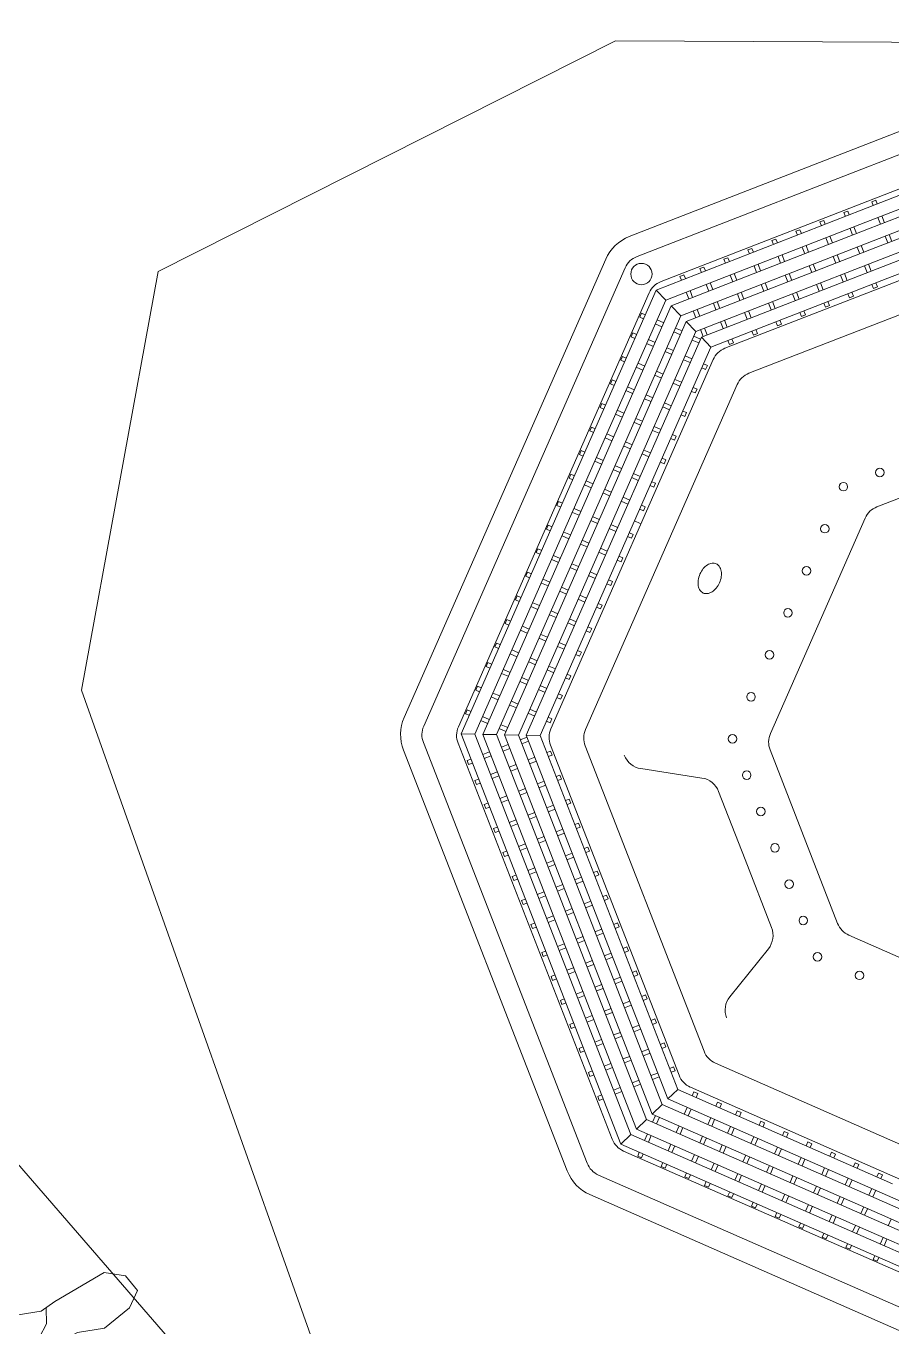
# Model space of a CAD drawing. Header units: millimetres. Extents: x 72 to 2826, y -203 to 794.
# Drawn here: x 1698.857 to 1700.884, y 356.671 to 359.715 of the extents above; entities that cross this region are included whole.
import ezdxf

# ---------------------------------------------------------------- set-up
doc = ezdxf.new("R2010")
doc.units = ezdxf.units.MM
for name, color, linetype, lineweight in [('01_Fina', 250, 'Continuous', 15), ('mobiliario', 252, 'Continuous', 9), ('PLUMA 0.05', 240, 'Continuous', 5)]:
    doc.layers.add(name, color=color, linetype=linetype, lineweight=lineweight)
doc.layers.add('Cotas', color=7, linetype='Continuous')

# ---------------------------------------------------------------- blocks, each defined once
blk = doc.blocks.new('ala')
at = {"layer": 'PLUMA 0.05', "color": 252, "true_color": 0x939598}
for p, q in [((1561.0075, 60.9364), (1561.0075, 59.8792)), ((1561.0969, 60.9231), (1561.0969, 60.4078)), ((1561.127, 60.9107), (1561.127, 60.4078)), ((1561.0825, 60.9053), (1561.0825, 59.9103)), ((1561.144, 60.9036), (1561.144, 60.4078)), ((1561.174, 60.8912), (1561.174, 60.4078)), ((1561.1911, 60.8841), (1561.1911, 60.4078)), ((1561.2211, 60.8717), (1561.2211, 60.4078)), ((1561.2381, 60.8647), (1561.2381, 60.4078)), ((1561.2681, 60.8522), (1561.2681, 60.4078)), ((1561.2825, 60.8225), (1561.2825, 59.9931)), ((1561.3575, 60.7914), (1561.3575, 60.0242)), ((1561.7575, 60.6257), (1561.7575, 60.1899)), ((1561.0873, 60.4379), (1561.0873, 60.4479)), ((1561.0873, 60.4479), (1561.0969, 60.4479)), ((1561.0969, 60.4379), (1561.0873, 60.4379)), ((1561.127, 60.4479), (1561.144, 60.4479)), ((1561.144, 60.4379), (1561.127, 60.4379)), ((1561.174, 60.4479), (1561.1911, 60.4479)), ((1561.1911, 60.4379), (1561.174, 60.4379)), ((1561.0969, 59.8925), (1561.0969, 60.4078)), ((1561.127, 59.9049), (1561.127, 60.4078)), ((1561.144, 59.912), (1561.144, 60.4078)), ((1561.174, 59.9244), (1561.174, 60.4078)), ((1561.1911, 59.9315), (1561.1911, 60.4078)), ((1561.2211, 59.9439), (1561.2211, 60.4078)), ((1561.2381, 59.951), (1561.2381, 60.4078)), ((1561.2681, 59.9634), (1561.2681, 60.4078)), ((1561.0969, 60.3777), (1561.0873, 60.3777)), ((1561.0873, 60.3777), (1561.0873, 60.3677)), ((1561.0873, 60.3677), (1561.0969, 60.3677)), ((1561.144, 60.3777), (1561.127, 60.3777)), ((1561.127, 60.3677), (1561.144, 60.3677)), ((1561.1911, 60.3777), (1561.174, 60.3777)), ((1561.174, 60.3677), (1561.1911, 60.3677)), ((1561.2381, 60.3777), (1561.2211, 60.3777)), ((1561.2211, 60.3677), (1561.2381, 60.3677)), ((1561.2778, 60.3777), (1561.2681, 60.3777)), ((1561.2681, 60.3677), (1561.2778, 60.3677)), ((1561.2778, 60.3777), (1561.2778, 60.3677)), ((1561.0969, 60.3174), (1561.0873, 60.3174)), ((1561.0873, 60.3174), (1561.0873, 60.3074)), ((1561.0873, 60.3074), (1561.0969, 60.3074)), ((1561.144, 60.3174), (1561.127, 60.3174)), ((1561.127, 60.3074), (1561.144, 60.3074)), ((1561.1911, 60.3174), (1561.174, 60.3174)), ((1561.174, 60.3074), (1561.1911, 60.3074)), ((1561.2381, 60.3174), (1561.2211, 60.3174)), ((1561.2211, 60.3074), (1561.2381, 60.3074)), ((1561.2778, 60.3174), (1561.2681, 60.3174)), ((1561.2681, 60.3074), (1561.2778, 60.3074)), ((1561.2778, 60.3174), (1561.2778, 60.3074)), ((1561.0969, 60.2572), (1561.0873, 60.2572)), ((1561.0873, 60.2572), (1561.0873, 60.2472)), ((1561.0873, 60.2472), (1561.0969, 60.2472)), ((1561.144, 60.2572), (1561.127, 60.2572)), ((1561.127, 60.2472), (1561.144, 60.2472)), ((1561.1911, 60.2572), (1561.174, 60.2572)), ((1561.174, 60.2472), (1561.1911, 60.2472)), ((1561.2381, 60.2572), (1561.2211, 60.2572)), ((1561.2211, 60.2472), (1561.2381, 60.2472)), ((1561.2778, 60.2572), (1561.2681, 60.2572)), ((1561.2681, 60.2472), (1561.2778, 60.2472)), ((1561.2778, 60.2572), (1561.2778, 60.2472)), ((1561.0969, 60.1969), (1561.0873, 60.1969)), ((1561.0873, 60.1969), (1561.0873, 60.1869)), ((1561.0873, 60.1869), (1561.0969, 60.1869)), ((1561.144, 60.1969), (1561.127, 60.1969)), ((1561.127, 60.1869), (1561.144, 60.1869)), ((1561.1911, 60.1969), (1561.174, 60.1969)), ((1561.174, 60.1869), (1561.1911, 60.1869)), ((1561.2381, 60.1969), (1561.2211, 60.1969)), ((1561.2211, 60.1869), (1561.2381, 60.1869)), ((1561.2778, 60.1969), (1561.2681, 60.1969)), ((1561.2681, 60.1869), (1561.2778, 60.1869)), ((1561.2778, 60.1969), (1561.2778, 60.1869)), ((1562.1618, 59.765), (1561.7722, 60.1545)), ((1563.0579, 60.1545), (1562.6683, 59.765)), ((1561.0969, 60.1366), (1561.0873, 60.1366)), ((1561.0873, 60.1366), (1561.0873, 60.1266)), ((1561.0873, 60.1266), (1561.0969, 60.1266)), ((1561.144, 60.1366), (1561.127, 60.1366)), ((1561.127, 60.1266), (1561.144, 60.1266)), ((1561.1911, 60.1366), (1561.174, 60.1366)), ((1561.174, 60.1266), (1561.1911, 60.1266)), ((1561.2381, 60.1366), (1561.2211, 60.1366)), ((1561.2211, 60.1266), (1561.2381, 60.1266)), ((1561.2778, 60.1366), (1561.2681, 60.1366)), ((1561.2681, 60.1266), (1561.2778, 60.1266)), ((1561.2778, 60.1366), (1561.2778, 60.1266)), ((1561.0969, 60.0764), (1561.0873, 60.0764)), ((1561.0873, 60.0764), (1561.0873, 60.0664)), ((1561.0873, 60.0664), (1561.0969, 60.0664)), ((1561.144, 60.0764), (1561.127, 60.0764)), ((1561.127, 60.0664), (1561.144, 60.0664)), ((1561.1911, 60.0764), (1561.174, 60.0764)), ((1561.174, 60.0664), (1561.1911, 60.0664)), ((1561.2381, 60.0764), (1561.2211, 60.0764)), ((1561.2211, 60.0664), (1561.2381, 60.0664)), ((1561.2778, 60.0764), (1561.2681, 60.0764)), ((1561.2681, 60.0664), (1561.2778, 60.0664)), ((1561.2778, 60.0764), (1561.2778, 60.0664)), ((1561.0969, 60.0161), (1561.0873, 60.0161)), ((1561.0873, 60.0161), (1561.0873, 60.0061)), ((1561.0873, 60.0061), (1561.0969, 60.0061)), ((1561.144, 60.0161), (1561.127, 60.0161)), ((1561.127, 60.0061), (1561.144, 60.0061)), ((1561.1911, 60.0161), (1561.174, 60.0161)), ((1561.174, 60.0061), (1561.1911, 60.0061)), ((1561.2381, 60.0161), (1561.2211, 60.0161)), ((1561.2211, 60.0061), (1561.2381, 60.0061)), ((1561.2778, 60.0161), (1561.2681, 60.0161)), ((1561.2681, 60.0061), (1561.2778, 60.0061)), ((1561.2778, 60.0161), (1561.2778, 60.0061)), ((1561.0969, 59.9658), (1561.0873, 59.9658)), ((1561.0873, 59.9658), (1561.0873, 59.9558)), ((1561.144, 59.9658), (1561.127, 59.9658)), ((1561.1911, 59.9658), (1561.174, 59.9658)), ((1561.2381, 59.9658), (1561.2211, 59.9658)), ((1561.9961, 59.365), (1561.3722, 59.9888)), ((1563.4579, 59.9888), (1562.834, 59.365)), ((1561.0873, 59.9558), (1561.0969, 59.9558)), ((1561.127, 59.9558), (1561.144, 59.9558)), ((1561.174, 59.9558), (1561.1911, 59.9558)), ((1561.2211, 59.9439), (1561.1911, 59.9315)), ((1561.2211, 59.9558), (1561.2381, 59.9558)), ((1561.2211, 59.9439), (1561.5491, 59.6159)), ((1561.2295, 59.9355), (1561.2416, 59.9475)), ((1561.2486, 59.9404), (1561.2366, 59.9284)), ((1561.2681, 59.9634), (1561.2381, 59.951)), ((1561.2381, 59.951), (1561.5612, 59.6279)), ((1561.2681, 59.9634), (1561.5824, 59.6491)), ((1561.965, 59.29), (1561.2972, 59.9578)), ((1561.2983, 59.9332), (1561.3052, 59.94)), ((1561.3122, 59.9329), (1561.3052, 59.94)), ((1563.5329, 59.9578), (1562.8651, 59.29)), ((1563.592, 59.951), (1563.2689, 59.6279)), ((1563.609, 59.9439), (1563.281, 59.6159)), ((1561.127, 59.9049), (1561.0969, 59.8925)), ((1561.127, 59.9049), (1561.4825, 59.5493)), ((1561.174, 59.9244), (1561.144, 59.912)), ((1561.144, 59.912), (1561.4946, 59.5614)), ((1561.174, 59.9244), (1561.5158, 59.5826)), ((1561.1911, 59.9315), (1561.5279, 59.5947)), ((1561.1962, 59.9022), (1561.2083, 59.9142)), ((1561.2154, 59.9072), (1561.2033, 59.8951)), ((1561.2651, 59.8999), (1561.2771, 59.912)), ((1561.2842, 59.9049), (1561.2721, 59.8928)), ((1561.3122, 59.9329), (1561.3054, 59.9261)), ((1563.639, 59.9315), (1563.3022, 59.5947)), ((1563.6561, 59.9244), (1563.3143, 59.5826)), ((1563.6861, 59.912), (1563.3355, 59.5614)), ((1563.7031, 59.9049), (1563.3475, 59.5493)), ((1561.0969, 59.8925), (1561.4613, 59.5281)), ((1561.8822, 59.09), (1561.0972, 59.8749)), ((1561.163, 59.8689), (1561.175, 59.881)), ((1561.1821, 59.8739), (1561.17, 59.8618)), ((1561.2318, 59.8666), (1561.2438, 59.8787)), ((1561.3409, 59.8906), (1561.3478, 59.8974)), ((1561.3548, 59.8903), (1561.3478, 59.8974)), ((1561.3548, 59.8903), (1561.348, 59.8835)), ((1563.7329, 59.8749), (1562.9479, 59.09)), ((1563.7331, 59.8925), (1563.3687, 59.5281)), ((1561.8511, 59.015), (1561.0222, 59.8439)), ((1561.1349, 59.8409), (1561.1417, 59.8477)), ((1561.1985, 59.8334), (1561.2106, 59.8454)), ((1561.2509, 59.8716), (1561.2389, 59.8596)), ((1561.3077, 59.8573), (1561.3197, 59.8694)), ((1561.3268, 59.8623), (1561.3147, 59.8502)), ((1561.3836, 59.848), (1561.3904, 59.8548)), ((1561.3974, 59.8477), (1561.3904, 59.8548)), ((1561.3974, 59.8477), (1561.3906, 59.8409)), ((1563.8079, 59.8439), (1562.979, 59.015)), ((1561.142, 59.8338), (1561.1349, 59.8409)), ((1561.1488, 59.8406), (1561.142, 59.8338)), ((1561.2176, 59.8384), (1561.2056, 59.8263)), ((1561.2744, 59.824), (1561.2865, 59.8361)), ((1561.2935, 59.829), (1561.2815, 59.817)), ((1561.3503, 59.8147), (1561.3623, 59.8268)), ((1561.3694, 59.8197), (1561.3574, 59.8076)), ((1561.1705, 59.8053), (1561.1773, 59.8121)), ((1561.1775, 59.7983), (1561.1705, 59.8053)), ((1561.1844, 59.8051), (1561.1775, 59.7983)), ((1561.2411, 59.7908), (1561.2532, 59.8028)), ((1561.2602, 59.7957), (1561.2482, 59.7837)), ((1561.317, 59.7814), (1561.3291, 59.7935)), ((1561.3361, 59.7864), (1561.3241, 59.7743)), ((1561.3929, 59.7721), (1561.405, 59.7841)), ((1561.4262, 59.8054), (1561.433, 59.8122)), ((1561.4401, 59.8051), (1561.433, 59.8122)), ((1561.4401, 59.8051), (1561.4332, 59.7983)), ((1561.2131, 59.7627), (1561.2199, 59.7695)), ((1561.2201, 59.7556), (1561.2131, 59.7627)), ((1561.227, 59.7625), (1561.2201, 59.7556)), ((1561.2837, 59.7481), (1561.2958, 59.7602)), ((1561.3029, 59.7531), (1561.2908, 59.7411)), ((1561.412, 59.7771), (1561.4, 59.765)), ((1561.4688, 59.7627), (1561.4756, 59.7696)), ((1561.4827, 59.7625), (1561.4756, 59.7696)), ((1561.4827, 59.7625), (1561.4758, 59.7557)), ((1561.2557, 59.7201), (1561.2625, 59.7269)), ((1561.3596, 59.7388), (1561.3717, 59.7509)), ((1561.3787, 59.7438), (1561.3667, 59.7317)), ((1561.4355, 59.7295), (1561.4476, 59.7415)), ((1561.4546, 59.7345), (1561.4426, 59.7224)), ((1561.5114, 59.7201), (1561.5182, 59.727)), ((1561.5253, 59.7199), (1561.5182, 59.727)), ((1562.633, 59.7503), (1562.1971, 59.7503)), ((1561.2628, 59.713), (1561.2557, 59.7201)), ((1561.2696, 59.7199), (1561.2628, 59.713)), ((1561.3263, 59.7055), (1561.3384, 59.7176)), ((1561.3455, 59.7105), (1561.3334, 59.6985)), ((1561.4022, 59.6962), (1561.4143, 59.7083)), ((1561.4214, 59.7012), (1561.4093, 59.6891)), ((1561.4781, 59.6869), (1561.4902, 59.6989)), ((1561.4972, 59.6918), (1561.4852, 59.6798)), ((1561.5253, 59.7199), (1561.5185, 59.7131)), ((1561.2983, 59.6775), (1561.3051, 59.6843)), ((1561.3054, 59.6704), (1561.2983, 59.6775)), ((1561.3122, 59.6772), (1561.3054, 59.6704)), ((1561.369, 59.6629), (1561.381, 59.675)), ((1561.3881, 59.6679), (1561.376, 59.6558)), ((1561.4448, 59.6536), (1561.4569, 59.6656)), ((1561.554, 59.6775), (1561.5608, 59.6843)), ((1561.5679, 59.6773), (1561.5608, 59.6843)), ((1561.5679, 59.6773), (1561.5611, 59.6705)), ((1561.3409, 59.6349), (1561.3477, 59.6417)), ((1561.348, 59.6278), (1561.3409, 59.6349)), ((1561.3548, 59.6346), (1561.348, 59.6278)), ((1561.4116, 59.6203), (1561.4236, 59.6324)), ((1561.464, 59.6586), (1561.4519, 59.6465)), ((1561.5207, 59.6442), (1561.5328, 59.6563)), ((1561.5399, 59.6492), (1561.5278, 59.6372)), ((1561.5824, 59.6491), (1561.5926, 59.6593)), ((1561.9706, 59.2609), (1561.5824, 59.6491)), ((1561.6105, 59.6347), (1561.6037, 59.6278)), ((1561.6105, 59.6347), (1561.6176, 59.6276)), ((1562.8595, 59.2609), (1563.2477, 59.6491)), ((1563.2196, 59.6347), (1563.2125, 59.6276)), ((1563.2196, 59.6347), (1563.2264, 59.6278)), ((1561.4307, 59.6253), (1561.4186, 59.6132)), ((1561.4874, 59.611), (1561.4995, 59.623)), ((1561.5066, 59.616), (1561.4945, 59.6039)), ((1561.9511, 59.2138), (1561.5491, 59.6159)), ((1561.9582, 59.2309), (1561.5612, 59.6279)), ((1561.5825, 59.6066), (1561.5704, 59.5946)), ((1561.6108, 59.6208), (1561.6176, 59.6276)), ((1562.415, 59.6028), (1562.2439, 59.6028)), ((1562.415, 59.6028), (1562.5862, 59.6028)), ((1562.8719, 59.2309), (1563.2689, 59.6279)), ((1562.8789, 59.2138), (1563.281, 59.6159)), ((1563.2193, 59.6208), (1563.2125, 59.6276)), ((1563.2476, 59.6066), (1563.2597, 59.5946)), ((1563.3235, 59.616), (1563.3356, 59.6039)), ((1561.3835, 59.5923), (1561.3903, 59.5991)), ((1561.3906, 59.5852), (1561.3835, 59.5923)), ((1561.3974, 59.592), (1561.3906, 59.5852)), ((1561.4542, 59.5777), (1561.4662, 59.5898)), ((1561.4733, 59.5827), (1561.4612, 59.5706)), ((1561.9316, 59.1668), (1561.5158, 59.5826)), ((1561.9387, 59.1838), (1561.5279, 59.5947)), ((1561.5492, 59.5733), (1561.5371, 59.5613)), ((1561.5775, 59.5875), (1561.5895, 59.5996)), ((1561.6531, 59.5921), (1561.6463, 59.5852)), ((1561.6531, 59.5921), (1561.6602, 59.585)), ((1561.6534, 59.5782), (1561.6602, 59.585)), ((1562.2006, 59.5778), (1562.1284, 59.4528)), ((1562.6295, 59.5778), (1562.7016, 59.4528)), ((1562.8914, 59.1838), (1563.3022, 59.5947)), ((1562.8984, 59.1668), (1563.3143, 59.5826)), ((1563.177, 59.5921), (1563.1699, 59.585)), ((1563.1767, 59.5782), (1563.1699, 59.585)), ((1563.177, 59.5921), (1563.1838, 59.5852)), ((1563.2526, 59.5875), (1563.2405, 59.5996)), ((1563.2809, 59.5733), (1563.2929, 59.5613)), ((1563.3568, 59.5827), (1563.3688, 59.5706)), ((1563.3759, 59.5777), (1563.3638, 59.5898)), ((1561.4261, 59.5497), (1561.433, 59.5565)), ((1561.4332, 59.5426), (1561.4261, 59.5497)), ((1561.44, 59.5494), (1561.4332, 59.5426)), ((1561.9121, 59.1197), (1561.4825, 59.5493)), ((1561.9192, 59.1368), (1561.4946, 59.5614)), ((1561.5159, 59.5401), (1561.5039, 59.528)), ((1561.5442, 59.5542), (1561.5563, 59.5663)), ((1561.6251, 59.564), (1561.613, 59.552)), ((1561.6201, 59.5449), (1561.6321, 59.5569)), ((1561.6957, 59.5494), (1561.6889, 59.5426)), ((1561.6957, 59.5494), (1561.7028, 59.5424)), ((1561.696, 59.5355), (1561.7028, 59.5424)), ((1562.9109, 59.1368), (1563.3355, 59.5614)), ((1562.9179, 59.1197), (1563.3475, 59.5493)), ((1563.1343, 59.5494), (1563.1273, 59.5424)), ((1563.1341, 59.5355), (1563.1273, 59.5424)), ((1563.1343, 59.5494), (1563.1412, 59.5426)), ((1563.21, 59.5449), (1563.1979, 59.5569)), ((1563.205, 59.564), (1563.2171, 59.552)), ((1563.2859, 59.5542), (1563.2738, 59.5663)), ((1563.3142, 59.5401), (1563.3262, 59.528)), ((1563.39, 59.5494), (1563.3969, 59.5426)), ((1563.3969, 59.5426), (1563.4039, 59.5497)), ((1563.4039, 59.5497), (1563.3971, 59.5565)), ((1561.8997, 59.0897), (1561.4613, 59.5281)), ((1561.5109, 59.5209), (1561.523, 59.533)), ((1561.5918, 59.5307), (1561.5797, 59.5187)), ((1561.5868, 59.5116), (1561.5989, 59.5237)), ((1561.6677, 59.5214), (1561.6556, 59.5093)), ((1561.6627, 59.5023), (1561.6748, 59.5143)), ((1562.9304, 59.0897), (1563.3687, 59.5281)), ((1563.1674, 59.5023), (1563.1553, 59.5143)), ((1563.1624, 59.5214), (1563.1744, 59.5093)), ((1563.2433, 59.5116), (1563.2312, 59.5237)), ((1563.2383, 59.5307), (1563.2503, 59.5187)), ((1563.3191, 59.5209), (1563.3071, 59.533)), ((1561.4826, 59.5068), (1561.4758, 59.5)), ((1561.4758, 59.5), (1561.4829, 59.4929)), ((1561.4829, 59.4929), (1561.4897, 59.4997)), ((1561.5585, 59.4975), (1561.5465, 59.4854)), ((1561.5535, 59.4783), (1561.5656, 59.4904)), ((1561.6344, 59.4881), (1561.6224, 59.4761)), ((1561.6294, 59.469), (1561.6415, 59.4811)), ((1561.7103, 59.4788), (1561.6982, 59.4667)), ((1561.7383, 59.5068), (1561.7315, 59.5)), ((1561.7383, 59.5068), (1561.7454, 59.4998)), ((1561.7386, 59.4929), (1561.7454, 59.4998)), ((1563.0917, 59.5068), (1563.0847, 59.4998)), ((1563.0915, 59.4929), (1563.0847, 59.4998)), ((1563.0917, 59.5068), (1563.0986, 59.5)), ((1563.1198, 59.4788), (1563.1318, 59.4667)), ((1563.2007, 59.469), (1563.1886, 59.4811)), ((1563.1957, 59.4881), (1563.2077, 59.4761)), ((1563.2765, 59.4783), (1563.2645, 59.4904)), ((1563.2716, 59.4975), (1563.2836, 59.4854)), ((1563.3472, 59.4929), (1563.3404, 59.4997)), ((1563.3543, 59.5), (1563.3472, 59.4929)), ((1563.3474, 59.5068), (1563.3543, 59.5)), ((1561.5252, 59.4642), (1561.5184, 59.4574)), ((1561.5184, 59.4574), (1561.5255, 59.4503)), ((1561.5255, 59.4503), (1561.5323, 59.4571)), ((1561.6011, 59.4549), (1561.5891, 59.4428)), ((1561.5961, 59.4357), (1561.6082, 59.4478)), ((1561.7053, 59.4597), (1561.7174, 59.4717)), ((1561.7809, 59.4642), (1561.7741, 59.4574)), ((1561.7809, 59.4642), (1561.788, 59.4571)), ((1561.7812, 59.4503), (1561.788, 59.4571)), ((1563.0491, 59.4642), (1563.0421, 59.4571)), ((1563.0489, 59.4503), (1563.0421, 59.4571)), ((1563.0491, 59.4642), (1563.0559, 59.4574)), ((1563.1248, 59.4597), (1563.1127, 59.4717)), ((1563.2339, 59.4357), (1563.2219, 59.4478)), ((1563.2289, 59.4549), (1563.241, 59.4428)), ((1563.3046, 59.4503), (1563.2978, 59.4571)), ((1563.3116, 59.4574), (1563.3046, 59.4503)), ((1563.3048, 59.4642), (1563.3116, 59.4574)), ((1561.5679, 59.4216), (1561.561, 59.4148)), ((1561.677, 59.4455), (1561.665, 59.4335)), ((1561.672, 59.4264), (1561.6841, 59.4384)), ((1561.7529, 59.4362), (1561.7409, 59.4241)), ((1561.7479, 59.417), (1561.76, 59.4291)), ((1561.8236, 59.4216), (1561.8167, 59.4148)), ((1561.8236, 59.4216), (1561.8306, 59.4145)), ((1563.0065, 59.4216), (1562.9994, 59.4145)), ((1563.0065, 59.4216), (1563.0133, 59.4148)), ((1563.0822, 59.417), (1563.0701, 59.4291)), ((1563.0772, 59.4362), (1563.0892, 59.4241)), ((1563.158, 59.4264), (1563.146, 59.4384)), ((1563.1531, 59.4455), (1563.1651, 59.4335)), ((1563.2622, 59.4216), (1563.269, 59.4148)), ((1561.561, 59.4148), (1561.5681, 59.4077)), ((1561.5681, 59.4077), (1561.5749, 59.4145)), ((1561.6437, 59.4122), (1561.6317, 59.4002)), ((1561.6388, 59.3931), (1561.6508, 59.4052)), ((1561.7196, 59.4029), (1561.7076, 59.3908)), ((1561.7146, 59.3838), (1561.7267, 59.3958)), ((1561.7955, 59.3936), (1561.7835, 59.3815)), ((1561.8238, 59.4077), (1561.8306, 59.4145)), ((1563.0063, 59.4077), (1562.9994, 59.4145)), ((1563.0346, 59.3936), (1563.0466, 59.3815)), ((1563.1154, 59.3838), (1563.1034, 59.3958)), ((1563.1104, 59.4029), (1563.1225, 59.3908)), ((1563.1913, 59.3931), (1563.1793, 59.4052)), ((1563.1863, 59.4122), (1563.1984, 59.4002)), ((1563.262, 59.4077), (1563.2551, 59.4145)), ((1563.269, 59.4148), (1563.262, 59.4077)), ((1561.6105, 59.379), (1561.6036, 59.3721)), ((1561.6036, 59.3721), (1561.6107, 59.3651)), ((1561.6107, 59.3651), (1561.6175, 59.3719)), ((1561.6864, 59.3696), (1561.6743, 59.3576)), ((1561.6814, 59.3505), (1561.6934, 59.3626)), ((1561.7622, 59.3603), (1561.7502, 59.3482)), ((1561.7905, 59.3744), (1561.8026, 59.3865)), ((1561.8662, 59.379), (1561.8593, 59.3722)), ((1561.8662, 59.379), (1561.8732, 59.3719)), ((1561.8664, 59.3651), (1561.8732, 59.3719)), ((1562.9639, 59.379), (1562.9568, 59.3719)), ((1562.9637, 59.3651), (1562.9568, 59.3719)), ((1562.9639, 59.379), (1562.9707, 59.3722)), ((1563.0395, 59.3744), (1563.0275, 59.3865)), ((1563.0678, 59.3603), (1563.0799, 59.3482)), ((1563.1487, 59.3505), (1563.1366, 59.3626)), ((1563.1437, 59.3696), (1563.1558, 59.3576)), ((1563.2194, 59.3651), (1563.2125, 59.3719)), ((1563.2264, 59.3721), (1563.2194, 59.3651)), ((1563.2196, 59.379), (1563.2264, 59.3721)), ((1561.6531, 59.3364), (1561.6463, 59.3295)), ((1561.6463, 59.3295), (1561.6533, 59.3225)), ((1561.6533, 59.3225), (1561.6602, 59.3293)), ((1561.729, 59.327), (1561.7169, 59.315)), ((1561.7573, 59.3412), (1561.7693, 59.3532)), ((1561.8381, 59.351), (1561.8261, 59.3389)), ((1561.8331, 59.3318), (1561.8452, 59.3439)), ((1561.9017, 59.3435), (1561.8949, 59.3366)), ((1561.9017, 59.3435), (1561.9088, 59.3364)), ((1561.902, 59.3296), (1561.9088, 59.3364)), ((1562.7986, 59.3503), (1562.0314, 59.3503)), ((1562.9284, 59.3435), (1562.9213, 59.3364)), ((1562.9281, 59.3296), (1562.9213, 59.3364)), ((1562.9284, 59.3435), (1562.9352, 59.3366)), ((1562.9969, 59.3318), (1562.9849, 59.3439)), ((1562.9919, 59.351), (1563.004, 59.3389)), ((1563.0728, 59.3412), (1563.0608, 59.3532)), ((1563.1011, 59.327), (1563.1132, 59.315)), ((1563.1767, 59.3225), (1563.1699, 59.3293)), ((1563.1838, 59.3295), (1563.1767, 59.3225)), ((1563.177, 59.3364), (1563.1838, 59.3295)), ((1561.724, 59.3079), (1561.736, 59.3199)), ((1561.8049, 59.3177), (1561.7928, 59.3056)), ((1561.7999, 59.2986), (1561.8119, 59.3106)), ((1561.8737, 59.3154), (1561.8616, 59.3034)), ((1561.8687, 59.2963), (1561.8807, 59.3083)), ((1561.9443, 59.3008), (1561.9375, 59.294)), ((1561.9443, 59.3008), (1561.9514, 59.2938)), ((1562.8858, 59.3008), (1562.8787, 59.2938)), ((1562.8858, 59.3008), (1562.8926, 59.294)), ((1562.9614, 59.2963), (1562.9493, 59.3083)), ((1562.9564, 59.3154), (1562.9685, 59.3034)), ((1563.0302, 59.2986), (1563.0181, 59.3106)), ((1563.0252, 59.3177), (1563.0373, 59.3056)), ((1563.1061, 59.3079), (1563.094, 59.3199)), ((1561.6957, 59.2937), (1561.6889, 59.2869)), ((1561.6889, 59.2869), (1561.6959, 59.2798)), ((1561.6959, 59.2798), (1561.7028, 59.2867)), ((1561.7716, 59.2844), (1561.7595, 59.2723)), ((1561.7666, 59.2653), (1561.7787, 59.2773)), ((1561.8404, 59.2821), (1561.8283, 59.2701)), ((1561.8354, 59.263), (1561.8475, 59.2751)), ((1561.9163, 59.2728), (1561.9042, 59.2607)), ((1561.9113, 59.2537), (1561.9234, 59.2657)), ((1561.9446, 59.287), (1561.9514, 59.2938)), ((1562.8297, 59.2753), (1562.0004, 59.2753)), ((1562.0233, 59.2705), (1562.0133, 59.2705)), ((1562.0133, 59.2609), (1562.0133, 59.2705)), ((1562.0233, 59.2705), (1562.0233, 59.2609)), ((1562.0836, 59.2705), (1562.0736, 59.2705)), ((1562.0736, 59.2609), (1562.0736, 59.2705)), ((1562.0836, 59.2705), (1562.0836, 59.2609)), ((1562.1439, 59.2705), (1562.1339, 59.2705)), ((1562.1339, 59.2609), (1562.1339, 59.2705)), ((1562.1439, 59.2705), (1562.1439, 59.2609)), ((1562.2041, 59.2705), (1562.1941, 59.2705)), ((1562.1941, 59.2609), (1562.1941, 59.2705)), ((1562.2041, 59.2705), (1562.2041, 59.2609)), ((1562.2644, 59.2705), (1562.2544, 59.2705)), ((1562.2544, 59.2609), (1562.2544, 59.2705)), ((1562.2644, 59.2705), (1562.2644, 59.2609)), ((1562.3246, 59.2705), (1562.3146, 59.2705)), ((1562.3146, 59.2609), (1562.3146, 59.2705)), ((1562.3246, 59.2705), (1562.3246, 59.2609)), ((1562.3849, 59.2705), (1562.3749, 59.2705)), ((1562.3749, 59.2609), (1562.3749, 59.2705)), ((1562.3849, 59.2705), (1562.3849, 59.2609)), ((1562.4452, 59.2705), (1562.4552, 59.2705)), ((1562.4452, 59.2705), (1562.4452, 59.2609)), ((1562.4552, 59.2609), (1562.4552, 59.2705)), ((1562.5054, 59.2705), (1562.5154, 59.2705)), ((1562.5054, 59.2705), (1562.5054, 59.2609)), ((1562.5154, 59.2609), (1562.5154, 59.2705)), ((1562.5657, 59.2705), (1562.5757, 59.2705)), ((1562.5657, 59.2705), (1562.5657, 59.2609)), ((1562.5757, 59.2609), (1562.5757, 59.2705)), ((1562.626, 59.2705), (1562.636, 59.2705)), ((1562.626, 59.2705), (1562.626, 59.2609)), ((1562.636, 59.2609), (1562.636, 59.2705)), ((1562.6862, 59.2705), (1562.6962, 59.2705)), ((1562.6862, 59.2705), (1562.6862, 59.2609)), ((1562.6962, 59.2609), (1562.6962, 59.2705)), ((1562.7465, 59.2705), (1562.7565, 59.2705)), ((1562.7465, 59.2705), (1562.7465, 59.2609)), ((1562.7565, 59.2609), (1562.7565, 59.2705)), ((1562.8067, 59.2705), (1562.8167, 59.2705)), ((1562.8067, 59.2705), (1562.8067, 59.2609)), ((1562.8167, 59.2609), (1562.8167, 59.2705)), ((1562.8855, 59.287), (1562.8787, 59.2938)), ((1562.9188, 59.2537), (1562.9067, 59.2657)), ((1562.9138, 59.2728), (1562.9259, 59.2607)), ((1562.9947, 59.263), (1562.9826, 59.2751)), ((1562.9897, 59.2821), (1563.0017, 59.2701)), ((1563.0635, 59.2653), (1563.0514, 59.2773)), ((1563.0585, 59.2844), (1563.0706, 59.2723)), ((1563.1341, 59.2798), (1563.1273, 59.2867)), ((1563.1412, 59.2869), (1563.1341, 59.2798)), ((1563.1344, 59.2937), (1563.1412, 59.2869)), ((1561.7383, 59.2511), (1561.7315, 59.2443)), ((1561.7315, 59.2443), (1561.7386, 59.2372)), ((1561.7386, 59.2372), (1561.7454, 59.2441)), ((1561.8071, 59.2489), (1561.7951, 59.2368)), ((1561.8021, 59.2297), (1561.8142, 59.2418)), ((1561.883, 59.2395), (1561.8709, 59.2275)), ((1561.9706, 59.2609), (1561.9582, 59.2309)), ((1561.9706, 59.2609), (1562.8595, 59.2609)), ((1562.8595, 59.2609), (1562.8719, 59.2309)), ((1562.9471, 59.2395), (1562.9591, 59.2275)), ((1563.0279, 59.2297), (1563.0159, 59.2418)), ((1563.023, 59.2489), (1563.035, 59.2368)), ((1563.0915, 59.2372), (1563.0847, 59.2441)), ((1563.0986, 59.2443), (1563.0915, 59.2372)), ((1563.0918, 59.2511), (1563.0986, 59.2443)), ((1561.7738, 59.2156), (1561.767, 59.2088)), ((1561.767, 59.2088), (1561.7741, 59.2017)), ((1561.7741, 59.2017), (1561.7809, 59.2085)), ((1561.8497, 59.2063), (1561.8377, 59.1942)), ((1561.878, 59.2204), (1561.8901, 59.2325)), ((1561.9511, 59.2138), (1561.9387, 59.1838)), ((1561.9511, 59.2138), (1562.8789, 59.2138)), ((1561.9582, 59.2309), (1562.8719, 59.2309)), ((1561.9631, 59.2138), (1561.9631, 59.2309)), ((1561.9731, 59.2309), (1561.9731, 59.2138)), ((1562.0133, 59.2138), (1562.0133, 59.2309)), ((1562.0233, 59.2309), (1562.0233, 59.2138)), ((1562.0736, 59.2138), (1562.0736, 59.2309)), ((1562.0836, 59.2309), (1562.0836, 59.2138)), ((1562.1339, 59.2138), (1562.1339, 59.2309)), ((1562.1439, 59.2309), (1562.1439, 59.2138)), ((1562.1941, 59.2138), (1562.1941, 59.2309)), ((1562.2041, 59.2309), (1562.2041, 59.2138)), ((1562.2544, 59.2138), (1562.2544, 59.2309)), ((1562.2644, 59.2309), (1562.2644, 59.2138)), ((1562.3146, 59.2138), (1562.3146, 59.2309)), ((1562.3246, 59.2309), (1562.3246, 59.2138)), ((1562.3749, 59.2138), (1562.3749, 59.2309)), ((1562.3849, 59.2309), (1562.3849, 59.2138)), ((1562.4452, 59.2309), (1562.4452, 59.2138)), ((1562.4552, 59.2138), (1562.4552, 59.2309)), ((1562.5054, 59.2309), (1562.5054, 59.2138)), ((1562.5154, 59.2138), (1562.5154, 59.2309)), ((1562.5657, 59.2309), (1562.5657, 59.2138)), ((1562.5757, 59.2138), (1562.5757, 59.2309)), ((1562.626, 59.2309), (1562.626, 59.2138)), ((1562.636, 59.2138), (1562.636, 59.2309)), ((1562.6862, 59.2309), (1562.6862, 59.2138)), ((1562.6962, 59.2138), (1562.6962, 59.2309)), ((1562.7465, 59.2309), (1562.7465, 59.2138)), ((1562.7565, 59.2138), (1562.7565, 59.2309)), ((1562.8067, 59.2309), (1562.8067, 59.2138)), ((1562.8167, 59.2138), (1562.8167, 59.2309)), ((1562.8789, 59.2138), (1562.8914, 59.1838)), ((1562.9521, 59.2204), (1562.94, 59.2325)), ((1562.9803, 59.2063), (1562.9924, 59.1942)), ((1563.056, 59.2017), (1563.0492, 59.2085)), ((1563.0631, 59.2088), (1563.056, 59.2017)), ((1563.0562, 59.2156), (1563.0631, 59.2088)), ((1561.8447, 59.1871), (1561.8568, 59.1992)), ((1561.9256, 59.1969), (1561.9136, 59.1849)), ((1561.9206, 59.1778), (1561.9327, 59.1898)), ((1561.9387, 59.1838), (1562.8914, 59.1838)), ((1561.9631, 59.1668), (1561.9631, 59.1838)), ((1561.9731, 59.1838), (1561.9731, 59.1668)), ((1562.0133, 59.1668), (1562.0133, 59.1838)), ((1562.0233, 59.1838), (1562.0233, 59.1668)), ((1562.0736, 59.1668), (1562.0736, 59.1838)), ((1562.0836, 59.1838), (1562.0836, 59.1668)), ((1562.1339, 59.1668), (1562.1339, 59.1838)), ((1562.1439, 59.1838), (1562.1439, 59.1668)), ((1562.1941, 59.1668), (1562.1941, 59.1838)), ((1562.2041, 59.1838), (1562.2041, 59.1668)), ((1562.2544, 59.1668), (1562.2544, 59.1838)), ((1562.2644, 59.1838), (1562.2644, 59.1668)), ((1562.3146, 59.1668), (1562.3146, 59.1838)), ((1562.3246, 59.1838), (1562.3246, 59.1668)), ((1562.3749, 59.1668), (1562.3749, 59.1838)), ((1562.3849, 59.1838), (1562.3849, 59.1668)), ((1562.4452, 59.1838), (1562.4452, 59.1668)), ((1562.4552, 59.1668), (1562.4552, 59.1838)), ((1562.5054, 59.1838), (1562.5054, 59.1668)), ((1562.5154, 59.1668), (1562.5154, 59.1838)), ((1562.5657, 59.1838), (1562.5657, 59.1668)), ((1562.5757, 59.1668), (1562.5757, 59.1838)), ((1562.626, 59.1838), (1562.626, 59.1668)), ((1562.636, 59.1668), (1562.636, 59.1838)), ((1562.6862, 59.1838), (1562.6862, 59.1668)), ((1562.6962, 59.1668), (1562.6962, 59.1838)), ((1562.7465, 59.1838), (1562.7465, 59.1668)), ((1562.7565, 59.1668), (1562.7565, 59.1838)), ((1562.8067, 59.1838), (1562.8067, 59.1668)), ((1562.8167, 59.1668), (1562.8167, 59.1838)), ((1562.9094, 59.1778), (1562.8974, 59.1898)), ((1562.9045, 59.1969), (1562.9165, 59.1849)), ((1562.9853, 59.1871), (1562.9733, 59.1992)), ((1561.8165, 59.173), (1561.8096, 59.1662)), ((1561.8096, 59.1662), (1561.8167, 59.1591)), ((1561.8167, 59.1591), (1561.8235, 59.1659)), ((1561.8923, 59.1636), (1561.8803, 59.1516)), ((1561.8874, 59.1445), (1561.8994, 59.1566)), ((1561.9316, 59.1668), (1561.9192, 59.1368)), ((1561.9316, 59.1668), (1562.8984, 59.1668)), ((1562.8984, 59.1668), (1562.9109, 59.1368)), ((1562.9427, 59.1445), (1562.9307, 59.1566)), ((1562.9377, 59.1636), (1562.9498, 59.1516)), ((1563.0134, 59.1591), (1563.0065, 59.1659)), ((1563.0204, 59.1662), (1563.0134, 59.1591)), ((1563.0136, 59.173), (1563.0204, 59.1662)), ((1561.8591, 59.1304), (1561.8522, 59.1235)), ((1561.8522, 59.1235), (1561.8593, 59.1165)), ((1561.8593, 59.1165), (1561.8661, 59.1233)), ((1561.9121, 59.1197), (1561.8997, 59.0897)), ((1561.9121, 59.1197), (1562.9179, 59.1197)), ((1561.9192, 59.1368), (1562.9109, 59.1368)), ((1561.9631, 59.1197), (1561.9631, 59.1368)), ((1561.9731, 59.1368), (1561.9731, 59.1197)), ((1562.0133, 59.1197), (1562.0133, 59.1368)), ((1562.0233, 59.1368), (1562.0233, 59.1197)), ((1562.0736, 59.1197), (1562.0736, 59.1368)), ((1562.0836, 59.1368), (1562.0836, 59.1197)), ((1562.1339, 59.1197), (1562.1339, 59.1368)), ((1562.1439, 59.1368), (1562.1439, 59.1197)), ((1562.1941, 59.1197), (1562.1941, 59.1368)), ((1562.2041, 59.1368), (1562.2041, 59.1197)), ((1562.2544, 59.1197), (1562.2544, 59.1368)), ((1562.2644, 59.1368), (1562.2644, 59.1197)), ((1562.3146, 59.1197), (1562.3146, 59.1368)), ((1562.3246, 59.1368), (1562.3246, 59.1197)), ((1562.3749, 59.1197), (1562.3749, 59.1368)), ((1562.3849, 59.1368), (1562.3849, 59.1197)), ((1562.4452, 59.1368), (1562.4452, 59.1197)), ((1562.4552, 59.1197), (1562.4552, 59.1368)), ((1562.5054, 59.1368), (1562.5054, 59.1197)), ((1562.5154, 59.1197), (1562.5154, 59.1368)), ((1562.5657, 59.1368), (1562.5657, 59.1197)), ((1562.5757, 59.1197), (1562.5757, 59.1368)), ((1562.626, 59.1368), (1562.626, 59.1197)), ((1562.636, 59.1197), (1562.636, 59.1368)), ((1562.6862, 59.1368), (1562.6862, 59.1197)), ((1562.6962, 59.1197), (1562.6962, 59.1368)), ((1562.7465, 59.1368), (1562.7465, 59.1197)), ((1562.7565, 59.1197), (1562.7565, 59.1368)), ((1562.8067, 59.1368), (1562.8067, 59.1197)), ((1562.8167, 59.1197), (1562.8167, 59.1368)), ((1562.9179, 59.1197), (1562.9304, 59.0897)), ((1562.9708, 59.1165), (1562.9639, 59.1233)), ((1562.9778, 59.1235), (1562.9708, 59.1165)), ((1562.971, 59.1304), (1562.9778, 59.1235)), ((1561.8997, 59.0897), (1562.9304, 59.0897)), ((1561.9631, 59.0801), (1561.9631, 59.0897)), ((1561.9731, 59.0897), (1561.9731, 59.0801)), ((1562.0133, 59.0801), (1562.0133, 59.0897)), ((1562.0233, 59.0897), (1562.0233, 59.0801)), ((1562.0736, 59.0801), (1562.0736, 59.0897)), ((1562.0836, 59.0897), (1562.0836, 59.0801)), ((1562.1339, 59.0801), (1562.1339, 59.0897)), ((1562.1439, 59.0897), (1562.1439, 59.0801)), ((1562.1941, 59.0801), (1562.1941, 59.0897)), ((1562.2041, 59.0897), (1562.2041, 59.0801)), ((1562.2544, 59.0801), (1562.2544, 59.0897)), ((1562.2644, 59.0897), (1562.2644, 59.0801)), ((1562.3146, 59.0801), (1562.3146, 59.0897)), ((1562.3246, 59.0897), (1562.3246, 59.0801)), ((1562.3749, 59.0801), (1562.3749, 59.0897)), ((1562.3849, 59.0897), (1562.3849, 59.0801)), ((1562.4452, 59.0897), (1562.4452, 59.0801)), ((1562.4552, 59.0801), (1562.4552, 59.0897)), ((1562.5054, 59.0897), (1562.5054, 59.0801)), ((1562.5154, 59.0801), (1562.5154, 59.0897)), ((1562.5657, 59.0897), (1562.5657, 59.0801)), ((1562.5757, 59.0801), (1562.5757, 59.0897)), ((1562.626, 59.0897), (1562.626, 59.0801)), ((1562.636, 59.0801), (1562.636, 59.0897)), ((1562.6862, 59.0897), (1562.6862, 59.0801)), ((1562.6962, 59.0801), (1562.6962, 59.0897)), ((1562.7465, 59.0897), (1562.7465, 59.0801)), ((1562.7565, 59.0801), (1562.7565, 59.0897)), ((1562.8067, 59.0897), (1562.8067, 59.0801)), ((1562.8167, 59.0801), (1562.8167, 59.0897)), ((1562.9126, 59.0753), (1561.9175, 59.0753)), ((1561.9731, 59.0801), (1561.9631, 59.0801)), ((1562.0233, 59.0801), (1562.0133, 59.0801)), ((1562.0836, 59.0801), (1562.0736, 59.0801)), ((1562.1439, 59.0801), (1562.1339, 59.0801)), ((1562.2041, 59.0801), (1562.1941, 59.0801)), ((1562.2644, 59.0801), (1562.2544, 59.0801)), ((1562.3246, 59.0801), (1562.3146, 59.0801)), ((1562.3849, 59.0801), (1562.3749, 59.0801)), ((1562.4452, 59.0801), (1562.4552, 59.0801)), ((1562.5054, 59.0801), (1562.5154, 59.0801)), ((1562.5657, 59.0801), (1562.5757, 59.0801)), ((1562.626, 59.0801), (1562.636, 59.0801)), ((1562.6862, 59.0801), (1562.6962, 59.0801)), ((1562.7465, 59.0801), (1562.7565, 59.0801)), ((1562.8067, 59.0801), (1562.8167, 59.0801)), ((1562.9436, 59.0003), (1561.8865, 59.0003))]:
    blk.add_line(p, q, dxfattribs=at)
blk.add_lwpolyline([(1563.8725, 60.9364), (1563.8725, 59.8792, -0.198912), (1563.8432, 59.8085), (1563.0143, 58.9796, -0.198912), (1562.9436, 58.9503), (1561.8865, 58.9503, -0.198912), (1561.8157, 58.9796), (1560.9868, 59.8085, -0.198912), (1560.9575, 59.8792), (1560.9575, 60.9364, -0.198912), (1560.9868, 61.0071), (1561.8157, 61.836, -0.198912), (1561.8865, 61.8653), (1562.9436, 61.8653, -0.198912), (1563.0143, 61.836), (1563.8432, 61.0071, -0.198912)], format="xyb", close=True, dxfattribs=at)
for centre, radius in [((1561.685, 60.2252), 0.01), ((1561.685, 60.1338), 0.01), ((1561.761, 60.0578), 0.01), ((1561.8371, 59.9818), 0.01), ((1561.9131, 59.9058), 0.01), ((1561.0496, 59.874), 0.025), ((1561.9891, 59.8298), 0.01), ((1562.0651, 59.7538), 0.01), ((1562.765, 59.7538), 0.01), ((1562.1411, 59.6778), 0.01), ((1562.2324, 59.6778), 0.01), ((1562.3237, 59.6778), 0.01), ((1562.415, 59.6778), 0.01), ((1562.5064, 59.6778), 0.01), ((1562.5977, 59.6778), 0.01), ((1562.689, 59.6778), 0.01)]:
    blk.add_circle(centre, radius, dxfattribs=at)
for centre, radius, start, end in [((1561.8075, 60.1899), 0.05, 180, 225), ((1561.4075, 60.0242), 0.05, 180, 225), ((1561.3325, 59.9931), 0.05, 180, 225), ((1561.1325, 59.9103), 0.05, 180, 225), ((1561.0575, 59.8792), 0.05, 180, 225), ((1561.7684, 59.7763), 0.0286, 166.8535, 191.3099), ((1561.7572, 59.7789), 0.017, 135, 166.8535), ((1561.7572, 59.7789), 0.017, 103.1465, 135), ((1561.7598, 59.7676), 0.0286, 78.6901, 103.1465), ((1561.7575, 59.7562), 0.0402, 60.4371, 78.6901), ((1561.7497, 59.7424), 0.0561, 45, 60.4371), ((1561.7798, 59.7785), 0.0402, 191.3099, 209.5629), ((1561.7936, 59.7864), 0.0561, 209.5629, 225), ((1561.7497, 59.7424), 0.0561, 29.5629, 45), ((1561.7635, 59.7503), 0.0402, 11.3099, 29.5629), ((1561.7749, 59.7526), 0.0286, 346.8535, 11.3099), ((1562.1971, 59.8003), 0.05, 225, 270), ((1562.633, 59.8003), 0.05, 270, 315), ((1561.7936, 59.7864), 0.0561, 225, 240.4371), ((1561.7858, 59.7726), 0.0402, 240.4371, 258.6901), ((1561.7835, 59.7612), 0.0286, 258.6901, 283.1465), ((1561.7861, 59.7499), 0.017, 283.1465, 315), ((1561.7861, 59.7499), 0.017, 315, 346.8535), ((1562.2439, 59.5528), 0.05, 90, 150), ((1562.5862, 59.5528), 0.05, 30, 90), ((1562.0851, 59.4778), 0.05, 270, 330), ((1562.7449, 59.4778), 0.05, 210, 270), ((1562.0314, 59.4003), 0.05, 225, 270), ((1562.7986, 59.4003), 0.05, 270, 315), ((1562.0004, 59.3253), 0.05, 225, 270), ((1562.8297, 59.3253), 0.05, 270, 315), ((1561.9175, 59.1253), 0.05, 225, 270), ((1562.9126, 59.1253), 0.05, 270, 315), ((1561.8865, 59.0503), 0.05, 225, 270), ((1562.9436, 59.0503), 0.05, 270, 315)]:
    blk.add_arc(centre, radius, start, end, dxfattribs=at)
blk = doc.blocks.new('persona 1')
at = {"layer": 'mobiliario', "color": 32, "lineweight": 9}
for p, q in [((768301.7749, 8993267.2519), (768301.8256, 8993267.2761)), ((768301.8256, 8993267.2761), (768301.9237, 8993267.285)), ((768301.8629, 8993267.2653), (768301.902, 8993267.2743)), ((768301.902, 8993267.2743), (768301.9465, 8993267.2687)), ((768301.9237, 8993267.285), (768301.983, 8993267.28)), ((768301.983, 8993267.28), (768302.0501, 8993267.263)), ((768301.7249, 8993267.208), (768301.7749, 8993267.2519)), ((768301.8293, 8993267.2442), (768301.8629, 8993267.2653)), ((768301.9465, 8993267.2687), (768301.9793, 8993267.2503)), ((768301.9793, 8993267.2503), (768301.9931, 8993267.2114)), ((768302.0501, 8993267.263), (768302.1202, 8993267.2363)), ((768301.8158, 8993267.2141), (768301.8293, 8993267.2442)), ((768302.1202, 8993267.2363), (768302.2033, 8993267.1879)), ((768301.6781, 8993267.1494), (768301.7249, 8993267.208)), ((768301.8047, 8993267.1841), (768301.8117, 8993267.1918)), ((768301.8117, 8993267.1918), (768301.8158, 8993267.2141)), ((768301.9931, 8993267.2114), (768301.9962, 8993267.1968)), ((768301.9962, 8993267.1968), (768302.0011, 8993267.197)), ((768302.0011, 8993267.197), (768302.0001, 8993267.16)), ((768301.8134, 8993267.1499), (768301.8047, 8993267.1841)), ((768302.2033, 8993267.1879), (768302.2944, 8993267.1275)), ((768301.6392, 8993267.1355), (768301.6781, 8993267.1494)), ((768301.8202, 8993267.0866), (768301.8134, 8993267.1499)), ((768302.0001, 8993267.16), (768301.9994, 8993267.118)), ((768301.5856, 8993267.0619), (768301.6155, 8993267.1124)), ((768301.6155, 8993267.1124), (768301.6392, 8993267.1355)), ((768301.9994, 8993267.118), (768301.9912, 8993267.0758)), ((768302.2944, 8993267.1275), (768302.3227, 8993267.0966)), ((768301.8423, 8993267.0452), (768301.8202, 8993267.0866)), ((768301.8498, 8993267.0601), (768301.8567, 8993267.0937)), ((768301.8567, 8993267.0937), (768301.8643, 8993267.0607)), ((768301.9719, 8993267.0734), (768301.9877, 8993267.0927)), ((768302.3227, 8993267.0966), (768302.3273, 8993267.045)), ((768301.5807, 8993267.0001), (768301.5856, 8993267.0619)), ((768301.8284, 8993267.0738), (768301.8498, 8993267.0601)), ((768301.8643, 8993267.0607), (768301.8835, 8993267.049)), ((768301.9436, 8993267.0535), (768301.9719, 8993267.0734)), ((768301.9912, 8993267.0758), (768301.98, 8993267.0483)), ((768302.1221, 8993267.0663), (768302.0872, 8993267.0156)), ((768302.1564, 8993267.0702), (768302.1221, 8993267.0663)), ((768302.1913, 8993267.0593), (768302.1564, 8993267.0702)), ((768302.2148, 8993267.0257), (768302.1913, 8993267.0593)), ((768301.87, 8993267.029), (768301.8423, 8993267.0452)), ((768301.8603, 8993267.04), (768301.8922, 8993267.0329)), ((768301.8835, 8993267.049), (768301.9085, 8993267.0459)), ((768301.9085, 8993267.0459), (768301.9436, 8993267.0535)), ((768301.9586, 8993267.0301), (768301.9318, 8993267.0237)), ((768301.9438, 8993267.0333), (768301.9633, 8993267.0441)), ((768301.98, 8993267.0483), (768301.9586, 8993267.0301)), ((768302.3273, 8993267.045), (768302.2823, 8993266.9397)), ((768301.8971, 8993267.0249), (768301.87, 8993267.029)), ((768301.8851, 8993267.0222), (768301.882, 8993266.9753)), ((768301.908, 8993267.0035), (768301.8971, 8993267.0249)), ((768301.9199, 8993267.0024), (768301.908, 8993267.0035)), ((768301.9318, 8993267.0237), (768301.9199, 8993267.0024)), ((768301.9711, 8993266.905), (768301.9347, 8993267.0119)), ((768302.0872, 8993267.0156), (768302.0753, 8993267.0053)), ((768302.0753, 8993267.0053), (768302.0952, 8993267.0012)), ((768302.1921, 8993266.978), (768302.2148, 8993267.0257)), ((768301.5904, 8993266.9438), (768301.5807, 8993267.0001)), ((768301.7351, 8993266.9642), (768301.7785, 8993266.9785)), ((768301.7785, 8993266.9785), (768301.8004, 8993266.9843)), ((768301.8004, 8993266.9843), (768301.8237, 8993266.9582)), ((768302.0575, 8993266.9578), (768302.081, 8993266.9858)), ((768302.081, 8993266.9858), (768302.0782, 8993266.9956)), ((768302.0952, 8993267.0012), (768302.0943, 8993266.9617)), ((768302.1612, 8993266.8905), (768302.1921, 8993266.978)), ((768301.7196, 8993266.9737), (768301.6906, 8993266.9602)), ((768301.6906, 8993266.9602), (768301.7043, 8993266.8646)), ((768301.7423, 8993266.9598), (768301.7196, 8993266.9737)), ((768301.8551, 8993266.6662), (768301.7423, 8993266.9598)), ((768301.8237, 8993266.9582), (768301.8589, 8993266.9399)), ((768301.882, 8993266.9753), (768301.8715, 8993266.9305)), ((768302.0194, 8993266.9267), (768302.0575, 8993266.9578)), ((768302.0943, 8993266.9617), (768302.0849, 8993266.8899)), ((768301.6352, 8993266.8076), (768301.5904, 8993266.9438)), ((768301.8281, 8993266.9091), (768301.8077, 8993266.9255)), ((768301.8596, 8993266.9227), (768301.8581, 8993266.898)), ((768301.8715, 8993266.9305), (768301.8596, 8993266.9227)), ((768301.9703, 8993266.9247), (768302.0194, 8993266.9267)), ((768302.2823, 8993266.9397), (768302.2538, 8993266.8523)), ((768301.8505, 8993266.9026), (768301.8281, 8993266.9091)), ((768301.8581, 8993266.898), (768301.9061, 8993266.8679)), ((768301.9696, 8993266.8803), (768301.9711, 8993266.905)), ((768301.9786, 8993266.9004), (768302.0061, 8993266.8916)), ((768302.0061, 8993266.8916), (768302.0494, 8993266.9155)), ((768301.8833, 8993266.8842), (768301.8517, 8993266.8731)), ((768301.9061, 8993266.8679), (768301.9696, 8993266.8803)), ((768302.0849, 8993266.8899), (768302.0446, 8993266.6074)), ((768302.1556, 8993266.8459), (768302.1612, 8993266.8905)), ((768301.7043, 8993266.8646), (768301.7343, 8993266.7328)), ((768301.8998, 8993266.7789), (768301.9038, 8993266.8628)), ((768302.1612, 8993266.8289), (768302.1556, 8993266.8459)), ((768302.2538, 8993266.8523), (768302.2285, 8993266.8094)), ((768302.1473, 8993266.8086), (768302.1612, 8993266.8289)), ((768301.6592, 8993266.7643), (768301.6352, 8993266.8076)), ((768302.1383, 8993266.7861), (768302.1473, 8993266.8086)), ((768302.1722, 8993266.8022), (768302.1503, 8993266.794)), ((768302.1922, 8993266.7932), (768302.1722, 8993266.8022)), ((768302.2004, 8993266.7738), (768302.1922, 8993266.7932)), ((768302.2285, 8993266.8094), (768302.2103, 8993266.7717)), ((768301.6617, 8993266.7003), (768301.6592, 8993266.7643)), ((768301.8893, 8993266.675), (768301.8998, 8993266.7789)), ((768302.1535, 8993266.7768), (768302.1383, 8993266.7861)), ((768302.1444, 8993266.7592), (768302.1535, 8993266.7768)), ((768302.1981, 8993266.7688), (768302.188, 8993266.7142)), ((768302.2103, 8993266.7717), (768302.1981, 8993266.7688)), ((768302.1337, 8993266.7194), (768302.1355, 8993266.7342)), ((768302.1355, 8993266.7342), (768302.1444, 8993266.7592)), ((768302.1518, 8993266.7192), (768302.1623, 8993266.7371)), ((768302.1623, 8993266.7371), (768302.1782, 8993266.744)), ((768301.7023, 8993266.7328), (768301.6676, 8993266.7079)), ((768301.7333, 8993266.7272), (768301.7023, 8993266.7328)), ((768301.7343, 8993266.7328), (768301.7303, 8993266.7105)), ((768301.7303, 8993266.7105), (768301.7676, 8993266.6996)), ((768302.1249, 8993266.6919), (768302.1337, 8993266.7194)), ((768302.1357, 8993266.716), (768302.1434, 8993266.7101)), ((768302.1434, 8993266.7101), (768302.1518, 8993266.7192)), ((768302.188, 8993266.7142), (768302.1441, 8993266.6434)), ((768301.6742, 8993266.6959), (768301.6617, 8993266.7003)), ((768301.6799, 8993266.6172), (768301.6742, 8993266.6959)), ((768301.7676, 8993266.6996), (768301.797, 8993266.6442)), ((768302.0999, 8993266.6416), (768302.1249, 8993266.6919)), ((768301.7621, 8993266.6526), (768301.7523, 8993266.6522)), ((768301.7903, 8993266.6266), (768301.7621, 8993266.6526)), ((768301.8777, 8993266.5957), (768301.8551, 8993266.6662)), ((768301.8786, 8993266.574), (768301.8893, 8993266.675)), ((768301.7523, 8993266.6522), (768301.7737, 8993266.5496)), ((768301.7975, 8993266.6294), (768301.7903, 8993266.6266)), ((768301.797, 8993266.6442), (768301.7975, 8993266.6294)), ((768302.0837, 8993266.6163), (768302.0999, 8993266.6416)), ((768302.1441, 8993266.6434), (768302.0872, 8993266.5894)), ((768301.6874, 8993266.5535), (768301.6799, 8993266.6172)), ((768302.0446, 8993266.6074), (768302.0095, 8993266.5024)), ((768302.0795, 8993266.5964), (768302.0958, 8993266.6193)), ((768302.0958, 8993266.6193), (768302.0837, 8993266.6163)), ((768301.8808, 8993266.5194), (768301.8777, 8993266.5957)), ((768302.0676, 8993266.527), (768302.0379, 8993266.5872)), ((768302.0872, 8993266.5894), (768302.0795, 8993266.5964)), ((768301.7097, 8993266.5495), (768301.6874, 8993266.5535)), ((768301.7174, 8993266.5424), (768301.7097, 8993266.5495)), ((768301.7589, 8993266.549), (768301.7526, 8993266.5241)), ((768301.7737, 8993266.5496), (768301.7589, 8993266.549)), ((768301.7322, 8993266.5405), (768301.7174, 8993266.5424)), ((768301.745, 8993266.5287), (768301.7322, 8993266.5405)), ((768301.7526, 8993266.5241), (768301.745, 8993266.5287)), ((768301.853, 8993266.3532), (768301.8808, 8993266.5194)), ((768302.0661, 8993266.5023), (768302.0676, 8993266.527)), ((768302.0095, 8993266.5024), (768301.9764, 8993266.4075)), ((768302.1145, 8993266.4623), (768302.0661, 8993266.5023)), ((768302.1541, 8993266.3974), (768302.1145, 8993266.4623)), ((768301.9823, 8993266.4245), (768302.0744, 8993266.3572)), ((768301.9764, 8993266.4075), (768301.9446, 8993266.2805)), ((768302.1557, 8993266.3556), (768302.1541, 8993266.3974)), ((768302.0717, 8993266.3593), (768302.1406, 8993266.2535)), ((768302.0744, 8993266.3572), (768302.115, 8993266.3293)), ((768302.178, 8993266.354), (768302.1547, 8993266.3808)), ((768301.8381, 8993266.2959), (768301.853, 8993266.3532)), ((768302.115, 8993266.3293), (768302.1416, 8993266.3402)), ((768302.1416, 8993266.3402), (768302.1557, 8993266.3556)), ((768302.1985, 8993266.336), (768302.178, 8993266.354)), ((768302.1985, 8993266.336), (768302.2579, 8993266.2819)), ((768301.79, 8993266.2669), (768301.8135, 8993266.2949)), ((768301.8135, 8993266.2949), (768301.8381, 8993266.2959)), ((768301.8516, 8993266.2669), (768301.8433, 8993266.2888)), ((768301.9446, 8993266.2805), (768301.892, 8993266.2414)), ((768302.2579, 8993266.2819), (768302.2749, 8993266.2204)), ((768301.7771, 8993266.222), (768301.79, 8993266.2669)), ((768301.8204, 8993266.2459), (768301.832, 8993266.2637)), ((768301.8746, 8993266.2457), (768301.8516, 8993266.2669)), ((768302.1869, 8993266.1812), (768302.1406, 8993266.2535)), ((768301.7873, 8993266.2126), (768301.7771, 8993266.222)), ((768301.8189, 8993266.2237), (768301.8204, 8993266.2459)), ((768301.8299, 8993266.1946), (768301.8189, 8993266.2237)), ((768301.892, 8993266.2414), (768301.8573, 8993266.1858)), ((768301.7748, 8993266.1579), (768301.7873, 8993266.2126)), ((768301.8554, 8993266.1734), (768301.8299, 8993266.1946)), ((768302.2749, 8993266.2204), (768302.2475, 8993266.1742)), ((768301.8573, 8993266.1858), (768301.8538, 8993266.1512)), ((768302.2475, 8993266.1742), (768302.1869, 8993266.1812)), ((768301.7447, 8993266.1098), (768301.7748, 8993266.1579)), ((768301.8538, 8993266.1512), (768301.8325, 8993266.0347)), ((768301.7425, 8993266.0432), (768301.7447, 8993266.1098)), ((768301.7587, 8993266.0069), (768301.7425, 8993266.0432)), ((768301.8325, 8993266.0347), (768301.7981, 8993266.006)), ((768301.7981, 8993266.006), (768301.7587, 8993266.0069))]:
    blk.add_line(p, q, dxfattribs=at)
blk = doc.blocks.new('bloque1')
at = {"layer": 'mobiliario', "color": 252, "lineweight": 9, "true_color": 0x939598, "xscale": 0.75, "yscale": 0.75, "zscale": 0.75}
blk.add_blockref('persona 1', (-575969.933, -6744931.9954), dxfattribs=at)
blk = doc.blocks.new('A$C772F565F')
at = {"layer": 'Cotas', "color": 252, "lineweight": 9, "true_color": 0x939598}
blk.add_line((0, 0.0187), (2.7119, 0.0187), dxfattribs=at)
at = {"layer": 'mobiliario', "color": 252, "lineweight": 9, "true_color": 0x939598, "xscale": 1.506646428533565, "yscale": 1.506646428533565, "zscale": 1.506646428533565}
blk.add_blockref('bloque1', (-385.6239, -26.38), dxfattribs=at)

msp = doc.modelspace()

# ---------------------------------------------------------------- linework, layer by layer
at = {"layer": '01_Fina', "color": 252, "linetype": 'Continuous', "lineweight": 9, "true_color": 0x939598}
msp.add_lwpolyline([(1692.2463, 358.8798), (1692.6363, 358.0598), (1694.7663, 355.2498), (1695.5863, 353.0798), (1696.1263, 352.6398), (1698.5163, 352.0298), (1699.4163, 352.0498), (1699.7863, 352.3998), (1699.9363, 353.2898), (1699.9663, 355.3998), (1698.9863, 358.1598), (1699.1663, 359.1398), (1700.2363, 359.6798), (1702.3363, 359.6698), (1704.8063, 359.0198), (1705.3663, 359.1598), (1707.2763, 360.6598)], dxfattribs=at)

# ---------------------------------------------------------------- block references
at = {"color": 251, "lineweight": 9, "rotation": 291.2717102119851}
msp.add_blockref('ala', (1078.1676, 1792.1081), dxfattribs=at)
at = {"layer": 'mobiliario', "lineweight": 13, "rotation": 130.9369080829132}
msp.add_blockref('A$C772F565F', (1699.5506, 356.2564), dxfattribs=at)

doc.saveas('drawing.dxf')
